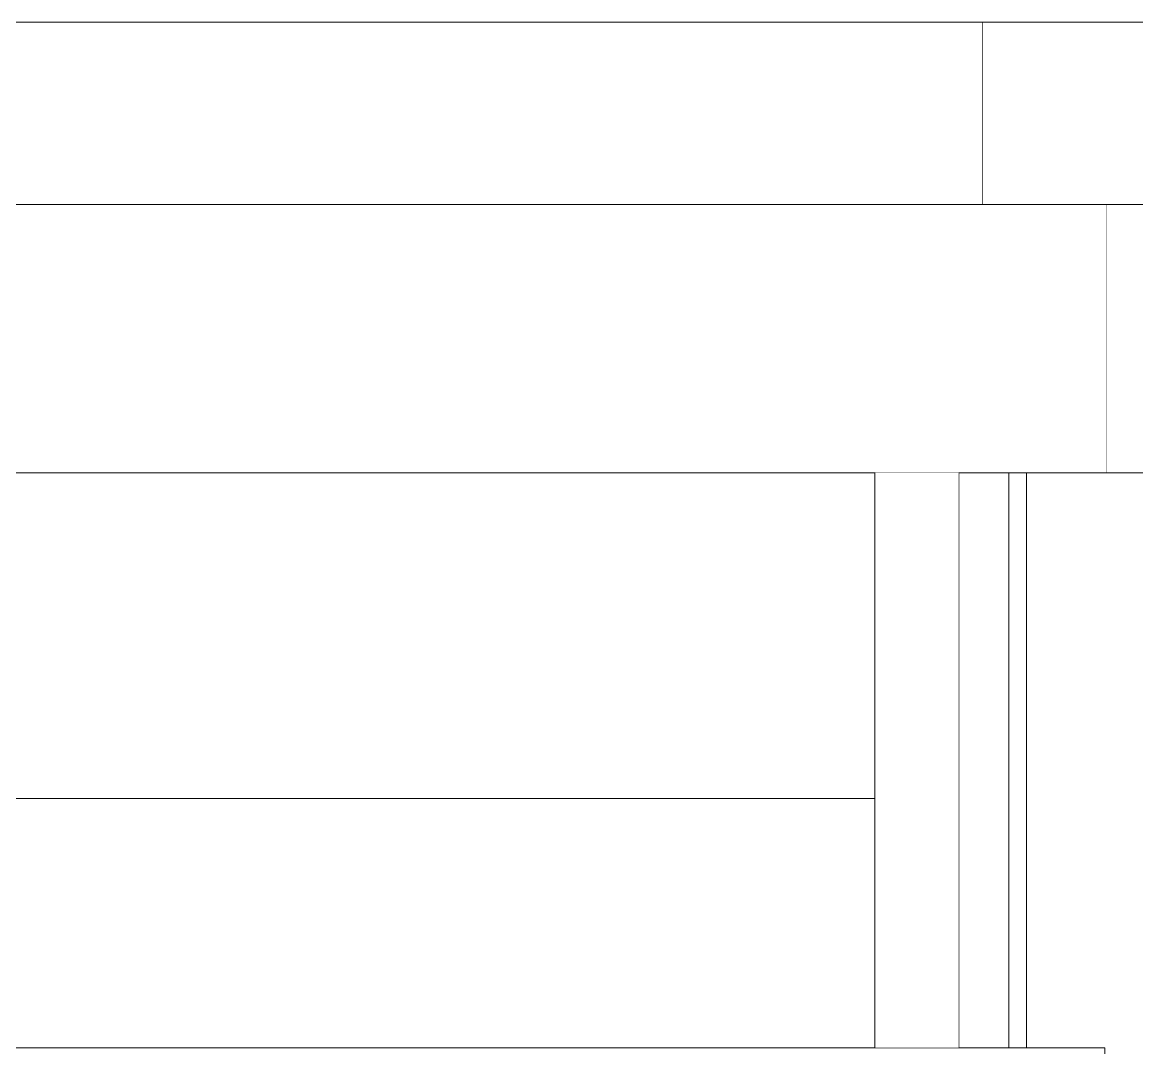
# Model space of a CAD drawing. Header units: millimetres. Extents: x -2171 to 1563, y -1758 to -1505.
# Drawn here: x -151.34 to -145.52, y -1737.28 to -1731.93 of the extents above; entities that cross this region are included whole.
import ezdxf

# ---------------------------------------------------------------- set-up
doc = ezdxf.new("R2010")
doc.units = ezdxf.units.MM
doc.linetypes.add('Wipeout_Contour', pattern=[1000, 0, -1000])
doc.layers.add('Archicad Windows', color=7, linetype='Continuous')
doc.layers.add('Structural - Bearing', color=7, linetype='Continuous')
doc.layers.add('Archicad Windows_Pen_No__87', color=251, linetype='Continuous', lineweight=9, true_color=0x6a6a6a)
doc.layers.add('Structural - Bearing_Pen_No__87', color=251, linetype='Continuous', lineweight=9, true_color=0x6a6a6a)
doc.layers.add('Structural - Bearing_Pen_No__88', color=7, linetype='Continuous', lineweight=13)
doc.layers.add('Structural - Bearing_Pen_No__89', color=7, linetype='Continuous', lineweight=13)

# ---------------------------------------------------------------- blocks, each defined once
blk = doc.blocks.new('Section Element_113_1')
at = {"color": 254, "linetype": 'Wipeout_Contour', "lineweight": 0, "ltscale": 153255.476851}
blk.add_wipeout([(442, 20220), (442, 17320), (449.7, 17320), (449.7, 19470), (1449.7, 19470), (1449.7, 18520), (6399.7, 18520), (6399.7, 20220)], dxfattribs=at).dxf.layer = 'Structural - Bearing'
blk = doc.blocks.new('Section Element_114_1')
at = {"color": 254, "linetype": 'Wipeout_Contour', "lineweight": 0, "ltscale": 138287.455125}
blk.add_wipeout([(9892, 16920), (9892, 20220), (7192, 20220), (7192, 17220), (7600, 17220), (7600, 17070), (7600, 16920)], dxfattribs=at).dxf.layer = 'Structural - Bearing'
at = {"layer": 'Structural - Bearing_Pen_No__87', "color": 251, "linetype": 'Continuous', "lineweight": 9, "true_color": 0x6a6a6a}
blk.add_line((9892, 16920), (9892, 20220), dxfattribs=at)
blk = doc.blocks.new('Section Element_232_1')
at = {"color": 254, "linetype": 'Wipeout_Contour', "lineweight": 0, "ltscale": 79995.364043}
blk.add_wipeout([(7192, 20220), (6838, 20220), (6838, 17220), (7192, 17220)], dxfattribs=at).dxf.layer = 'Archicad Windows'
at = {"layer": 'Archicad Windows_Pen_No__87', "color": 251, "linetype": 'Continuous', "lineweight": 9, "true_color": 0x6a6a6a}
for p, q in [((6838, 20220), (6838, 17220)), ((7192, 20220), (7192, 17220))]:
    blk.add_line(p, q, dxfattribs=at)
blk = doc.blocks.new('Section Element_235_1')
at = {"color": 254, "linetype": 'Wipeout_Contour', "lineweight": 0, "ltscale": 73718.849723}
blk.add_wipeout([(493, 17220), (6399.7, 17220), (6399.7, 18520), (493, 18520)], dxfattribs=at).dxf.layer = 'Structural - Bearing'
at = {"layer": 'Structural - Bearing_Pen_No__87', "color": 251, "linetype": 'Continuous', "lineweight": 9, "true_color": 0x6a6a6a}
for p in [(6399.7, 18520), (493, 17320)]:
    blk.add_line(p, (493, 18520), dxfattribs=at)
blk = doc.blocks.new('Section Element_236_1')
at = {"color": 254, "linetype": 'Wipeout_Contour', "lineweight": 0, "ltscale": 90531.432049}
blk.add_wipeout([(442, 22570), (442, 21620), (6962, 21620), (6962, 22570)], dxfattribs=at).dxf.layer = 'Structural - Bearing'
at = {"layer": 'Structural - Bearing_Pen_No__87', "color": 251, "linetype": 'Continuous', "lineweight": 9, "true_color": 0x6a6a6a}
for p, q in [((6962, 22570), (442, 22570)), ((6962, 21620), (6962, 22570))]:
    blk.add_line(p, q, dxfattribs=at)
blk = doc.blocks.new('Section Element_238_1')
at = {"layer": 'Structural - Bearing_Pen_No__89', "color": 7, "linetype": 'Continuous', "lineweight": 13}
for p in [(-9250, 17220), (7600, 17070)]:
    blk.add_line(p, (7600, 17220), dxfattribs=at)
blk = doc.blocks.new('Section Element_441_1')
at = {"color": 254, "linetype": 'Wipeout_Contour', "lineweight": 0, "ltscale": 118406.891349}
blk.add_wipeout([(10760.7, 22570), (6962, 22570), (6962, 21620), (7612, 21620), (10760.7, 21620)], dxfattribs=at).dxf.layer = 'Structural - Bearing'
at = {"layer": 'Structural - Bearing_Pen_No__87', "color": 251, "linetype": 'Continuous', "lineweight": 9, "true_color": 0x6a6a6a}
for p in [(6962, 22570), (10760.7, 21620)]:
    blk.add_line(p, (10760.7, 22570), dxfattribs=at)
blk = doc.blocks.new('Section Element_442_1')
at = {"color": 254, "linetype": 'Wipeout_Contour', "lineweight": 0, "ltscale": 89044.183057}
blk.add_wipeout([(7612, 21620), (7600, 21620), (7600, 20220), (7612, 20220)], dxfattribs=at).dxf.layer = 'Structural - Bearing'
at = {"layer": 'Structural - Bearing_Pen_No__87', "color": 251, "linetype": 'Continuous', "lineweight": 9, "true_color": 0x6a6a6a}
for p, q in [((7600, 21620), (7612, 21620)), ((7612, 21620), (7612, 20220)), ((7612, 20220), (7600, 20220))]:
    blk.add_line(p, q, dxfattribs=at)
blk = doc.blocks.new('Section Element_443_1')
at = {"color": 254, "linetype": 'Wipeout_Contour', "lineweight": 0, "ltscale": 91572.595399}
blk.add_wipeout([(7612, 20220), (10751.4, 20220), (10751.4, 21620), (7612, 21620)], dxfattribs=at).dxf.layer = 'Structural - Bearing'
at = {"layer": 'Structural - Bearing_Pen_No__87', "color": 251, "linetype": 'Continuous', "lineweight": 9, "true_color": 0x6a6a6a}
for p, q in [((10751.4, 21620), (7612, 21620)), ((10751.4, 20220), (7612, 20220))]:
    blk.add_line(p, q, dxfattribs=at)
blk = doc.blocks.new('Section Element_445_1')
at = {"color": 254, "linetype": 'Wipeout_Contour', "lineweight": 0, "ltscale": 90605.318823}
blk.add_wipeout([(7600, 21620), (-9658, 21620), (-9658, 20220), (7600, 20220)], dxfattribs=at).dxf.layer = 'Structural - Bearing'
at = {"layer": 'Structural - Bearing_Pen_No__87', "color": 251, "linetype": 'Continuous', "lineweight": 9, "true_color": 0x6a6a6a}
for p, q in [((7600, 21620), (-9658, 21620)), ((7600, 20220), (-9658, 20220))]:
    blk.add_line(p, q, dxfattribs=at)
blk = doc.blocks.new('Section Element_580_1')
at = {"layer": 'Structural - Bearing_Pen_No__88', "color": 7, "linetype": 'Continuous', "lineweight": 13}
blk.add_line((7099.7, 17220), (7099.7, 20220), dxfattribs=at)
at = {"color": 254, "linetype": 'Wipeout_Contour', "lineweight": 0, "ltscale": 79452.213353}
blk.add_wipeout([(6399.7, 17220), (6838, 17220), (6838, 20220), (6399.7, 20220)], dxfattribs=at).dxf.layer = 'Structural - Bearing'
at = {"layer": 'Structural - Bearing_Pen_No__88', "color": 7, "linetype": 'Continuous', "lineweight": 13}
blk.add_line((6399.7, 17220), (6399.7, 20220), dxfattribs=at)

msp = doc.modelspace()

# ---------------------------------------------------------------- block references
at = {"layer": 'Structural - Bearing', "lineweight": 0, "xscale": 0.001, "yscale": 0.001, "zscale": 0.001}
for name in ['Section Element_236_1', 'Section Element_113_1', 'Section Element_114_1']:
    msp.add_blockref(name, (-153.2853, -1754.5041), dxfattribs=at)

# ---------------------------------------------------------------- next in the draw order: block references
at = {"layer": 'Archicad Windows', "lineweight": 0, "xscale": 0.001, "yscale": 0.001, "zscale": 0.001}
msp.add_blockref('Section Element_232_1', (-153.2853, -1754.5041), dxfattribs=at)
at = {"layer": 'Structural - Bearing', "lineweight": 0, "xscale": 0.001, "yscale": 0.001, "zscale": 0.001}
for name in ['Section Element_441_1', 'Section Element_235_1']:
    msp.add_blockref(name, (-153.2853, -1754.5041), dxfattribs=at)

# ---------------------------------------------------------------- next in the draw order: block references
for name in ['Section Element_442_1', 'Section Element_238_1']:
    msp.add_blockref(name, (-153.2853, -1754.5041), dxfattribs=at)

# ---------------------------------------------------------------- next in the draw order: block references
msp.add_blockref('Section Element_443_1', (-153.2853, -1754.5041), dxfattribs=at)

# ---------------------------------------------------------------- next in the draw order: block references
msp.add_blockref('Section Element_445_1', (-153.2853, -1754.5041), dxfattribs=at)

# ---------------------------------------------------------------- next in the draw order: block references
msp.add_blockref('Section Element_580_1', (-153.2853, -1754.5041), dxfattribs=at)

doc.saveas('drawing.dxf')
